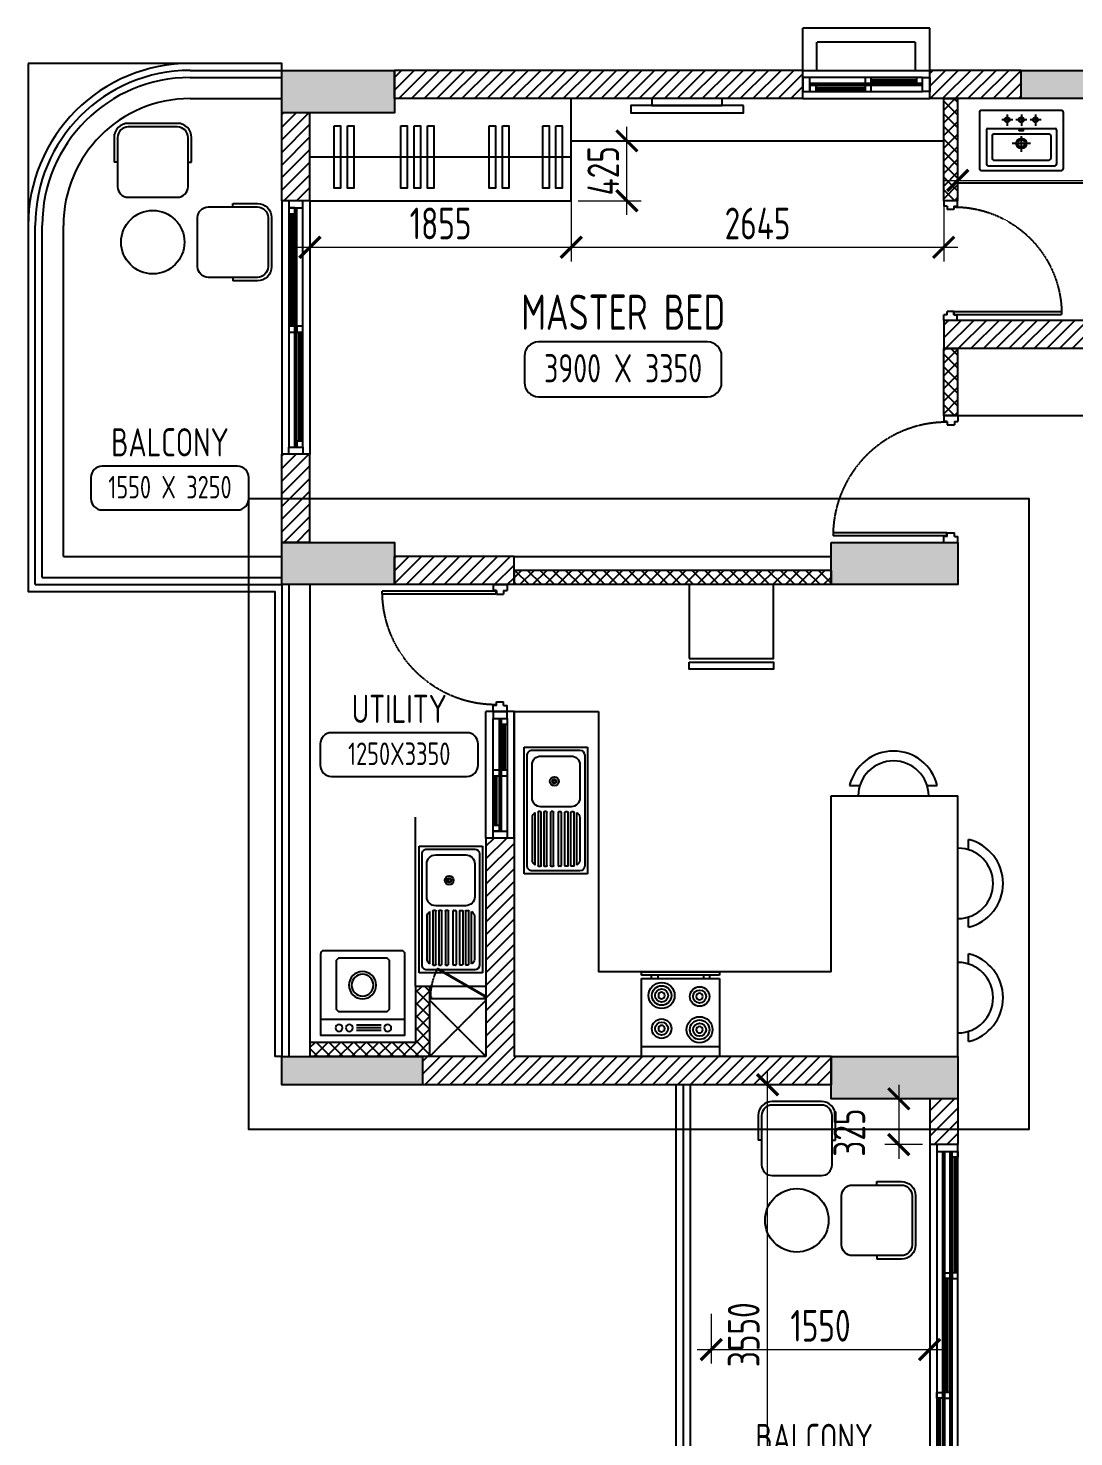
# Model space of a CAD drawing. Header units: millimetres. Extents: x -92307 to 258096, y -47434 to 112633.
# Drawn here: x -7357 to 67, y 9049 to 19049 of the extents above; entities that cross this region are included whole.
import ezdxf
from ezdxf.enums import TextEntityAlignment as Align

# ---------------------------------------------------------------- set-up
doc = ezdxf.new("R2010")
doc.units = ezdxf.units.MM
doc.header["$LTSCALE"] = 10
doc.header["$PDMODE"] = 35
doc.header["$PDSIZE"] = 500
doc.linetypes.add('DASHED', pattern=[19.05, 12.7, -6.35])
doc.linetypes.add('HIDDEN', pattern=[9.525, 6.35, -3.175])
for name, color, linetype in [('07--DIM-1', 1, 'Continuous'), ('A--BLOCKWALL-1', 9, 'Continuous'), ('A--BLOCKWALL-2', 2, 'Continuous'), ('A--BLOCKWALL-3', 3, 'Continuous'), ('A--BLOCKWALL-HATCH', 8, 'Continuous'), ('A--CONCRETE-HID', 9, 'HIDDEN'), ('A--DOWN', 34, 'Continuous'), ('A--FIXTURE-0', 8, 'Continuous'), ('A--FURNITURE-0', 253, 'Continuous'), ('A--GLAZING-0', 181, 'Continuous'), ('A--HANDRAIL-1', 9, 'Continuous'), ('A--HATCH-1', 8, 'Continuous'), ('A--SANITARY-0', 253, 'Continuous'), ('A--SHAFT-HIDDEN', 9, 'HIDDEN'), ('A--SPACENUMBER', 2, 'Continuous'), ('A--SPACENUMBER-1', 8, 'Continuous'), ('A--SPACEREF', 3, 'Continuous'), ('A--Stucture', 9, 'Continuous'), ('A--TILING-1', 8, 'Continuous'), ('Typical floor Column Centre line$0$X-3rd Floor Column$0$A--COL250', 250, 'Continuous'), ('Typical floor Column Centre line$0$X-3rd Floor Column$0$A--CONCRETE-4', 4, 'Continuous')]:
    doc.layers.add(name, color=color, linetype=linetype)
doc.styles.add('ISO', font='isocp2.shx', dxfattribs={"width": 0.8})
doc.dimstyles.new('A-DIM-100', dxfattribs={"dimscale": 100, "dimtxt": 2.25, "dimasz": 1.5, "dimexe": 1, "dimexo": 0.5, "dimgap": 0, "dimtad": 0, "dimdec": 0, "dimzin": 12, "dimdsep": 46, "dimtxsty": 'ISO', "dimblk": 'ARCHTICK', "dimcen": 1, "dimdle": 1, "dimclrd": 8, "dimclre": 8, "dimclrt": 256, "dimadec": 0, "dimazin": 3, "dimtfac": 1, "dimtdec": 0, "dimtmove": 1, "dimatfit": 2, "dimfxl": 1, "dimtvp": 0.75, "dimtolj": 1, "dimtzin": 12, "dimlwd": 18, "dimlwe": 18, "dimarcsym": 0})
pattern_1 = [(45, (9143.29, 4849.43), (-44.90128, 44.90128), [])]
pattern_2 = [(45, (9143.29, 4849.43), (-44.90128, 44.90128), []), (135, (9143.29, 4849.43), (-44.90128, -44.90128), [])]

# ---------------------------------------------------------------- blocks, each defined once
blk = doc.blocks.new('A$C542B73FF')
at = {"layer": 'A--FURNITURE-0'}
for points in [[(-400, 50), (400, 50), (400, 100), (-400, 100)], [(-250, 0), (250, 0), (250, 50), (-250, 50)]]:
    blk.add_lwpolyline(points, close=True, dxfattribs=at)
blk = doc.blocks.new('A$C383732B3')
for p, q in [((275, 250), (275, 275)), ((275, -250), (275, -275))]:
    blk.add_line(p, q)
blk.add_lwpolyline([(275, 275), (100, 275, 0.414214), (0, 175), (0, -175, 0.414214), (100, -275), (275, -275)], format="xyb")
blk.add_lwpolyline([(100, -250), (450, -250, 0.414214), (525, -175), (525, 175, 0.414214), (450, 250), (100, 250, 0.414214), (25, 175), (25, -175, 0.414214)], format="xyb", close=True)
blk = doc.blocks.new('A$C34D21E7E')
at = {"layer": 'A--DOWN'}
for p, q in [((-150, 2450), (-150, -150)), ((-110, 2450), (-110, -150)), ((-95, 2450), (-95, -150)), ((-55, -150), (-55, 2450)), ((-40, -150), (-40, 2450)), ((0, -150), (0, 2450))]:
    blk.add_line(p, q, dxfattribs=at)
for points in [[(-150, 2450), (0, 2450), (0, 2500), (-150, 2500)], [(-40, 2450), (0, 2450), (0, 2410), (-40, 2410)], [(-95, 1590), (-55, 1590), (-55, 1550), (-95, 1550)], [(-40, 1550), (0, 1550), (0, 1590), (-40, 1590)], [(-150, 740), (-110, 740), (-110, 700), (-150, 700)], [(-95, 700), (-55, 700), (-55, 740), (-95, 740)], [(-150, -150), (-110, -150), (-110, -110), (-150, -110)], [(-150, -150), (0, -150), (0, -200), (-150, -200)]]:
    blk.add_lwpolyline(points, close=True, dxfattribs=at)
at = {"layer": 'A--GLAZING-0'}
for p, q in [((-25, 1590), (-25, 2410)), ((-15, 1590), (-15, 2410)), ((-80, 740), (-80, 1550)), ((-70, 740), (-70, 1550)), ((-135, -110), (-135, 700)), ((-125, -110), (-125, 700))]:
    blk.add_line(p, q, dxfattribs=at)
blk = doc.blocks.new('A$C1CBF2325')
at = {"layer": 'A--DOWN'}
for p, q in [((100, 0), (0, 0)), ((0, 0), (0, -42)), ((100, 0), (100, -42)), ((25, -42), (0, -42)), ((25, -42), (25, -67)), ((75, -67), (25, -67)), ((75, -42), (75, -67)), ((75, -42), (100, -42)), ((79, -46), (79, -67)), ((79, -46), (886, -46)), ((79, -67), (886, -67)), ((886, -67), (886, -46)), ((25, -858), (0, -858)), ((0, -900), (0, -858)), ((100, -900), (0, -900)), ((75, -833), (25, -833)), ((25, -858), (25, -833)), ((75, -858), (75, -833)), ((75, -858), (100, -858)), ((100, -900), (100, -858))]:
    blk.add_line(p, q, dxfattribs=at)
at = {"layer": 'A--DOWN', "color": 8, "linetype": 'DASHED', "ltscale": 0.005}
blk.add_arc((79, -46), 807, 269.7319, 358.5291, dxfattribs=at)
blk = doc.blocks.new('A$C35654C4B')
at = {"layer": 'A--BLOCKWALL-1'}
for p, q in [((-900, 200), (0, 200)), ((-900, 0), (0, 0))]:
    blk.add_line(p, q, dxfattribs=at)
at = {"layer": 'A--DOWN'}
for p, q in [((-50, 150), (-850, 150)), ((-50, 107), (-850, 107)), ((-850, 50), (-50, 50)), ((-50, 93), (-807, 93))]:
    blk.add_line(p, q, dxfattribs=at)
for points in [[(-850, 50), (-850, 150), (-900, 150), (-900, 50)], [(-416, 107), (-416, 150), (-459, 150), (-459, 107)], [(-50, 107), (-50, 150), (-93, 150), (-93, 107)], [(-50, 50), (-50, 150), (0, 150), (0, 50)], [(-807, 50), (-807, 93), (-850, 93), (-850, 50)], [(-416, 50), (-416, 93), (-459, 93), (-459, 50)]]:
    blk.add_lwpolyline(points, close=True, dxfattribs=at)
at = {"layer": 'A--GLAZING-0'}
for p, q in [((-416, 136), (-93, 136)), ((-416, 122), (-93, 122)), ((-807, 78), (-459, 78)), ((-807, 64), (-459, 64))]:
    blk.add_line(p, q, dxfattribs=at)
blk = doc.blocks.new('A$C06896976')
at = {"layer": 'A--FIXTURE-0'}
for p, q in [((0, 0.6), (-0.6, 0.6)), ((-0.6, 0.6), (-0.6, 0)), ((-0.525, 0.6), (-0.525, 0)), ((0, 0), (0, 0.6)), ((0.05, 0.6), (0.025, 0.6)), ((0.025, 0.6), (0.025, 0)), ((0.05, 0), (0.05, 0.6)), ((0, 0.525), (0.025, 0.525)), ((0.025, 0.475), (0, 0.475)), ((0.025, 0.125), (0, 0.125)), ((-0.6, 0), (0, 0)), ((0, 0.075), (0.025, 0.075)), ((0.025, 0), (0.05, 0))]:
    blk.add_line(p, q, dxfattribs=at)
for centre, major_axis, start_param, end_param in [((-0.394, 0.446), (0.0707, 0.0707), 0.785398, 7.068583), ((-0.394, 0.446), (0.053, 0.053), 0.785398, 7.068583), ((-0.394, 0.446), (0.0354, 0.0354), 0.785398, 7.068583), ((-0.394, 0.446), (0.0177, 0.0177), 0.785398, 7.068583), ((-0.139, 0.446), (-0.053, 0.053), -0.785398, 5.497787), ((-0.139, 0.446), (-0.0354, 0.0354), -0.785398, 5.497787), ((-0.139, 0.446), (0.0177, 0.0177), 0.785398, 7.068583), ((-0.386, 0.154), (0.053, -0.053), -0.785398, 5.497787), ((-0.131, 0.154), (-0.0707, -0.0707), 0.785398, 7.068583), ((-0.131, 0.154), (-0.053, -0.053), 0.785398, 7.068583), ((-0.386, 0.154), (0.0354, -0.0354), -0.785398, 5.497787), ((-0.386, 0.154), (-0.0177, -0.0177), 0.785398, 7.068583), ((-0.131, 0.154), (-0.0354, -0.0354), 0.785398, 7.068583), ((-0.131, 0.154), (-0.0177, -0.0177), 0.785398, 7.068583)]:
    blk.add_ellipse(centre, major_axis=major_axis, ratio=1, start_param=start_param, end_param=end_param, dxfattribs=at)
blk = doc.blocks.new('A$C321E12B3')
at = {"layer": 'A--SANITARY-0', "ltscale": 5}
for p, q in [((-0.9, 0.45), (0, 0.45)), ((-0.9, 0), (-0.9, 0.45)), ((-0.845, 0.429), (-0.055, 0.429)), ((0, 0.45), (0, 0)), ((-0.879, 0.055), (-0.879, 0.395)), ((-0.837, 0.118), (-0.837, 0.332)), ((-0.774, 0.395), (-0.54, 0.395)), ((-0.477, 0.332), (-0.477, 0.118)), ((-0.443, 0.335), (-0.443, 0.348)), ((-0.443, 0.293), (-0.443, 0.306)), ((-0.439, 0.352), (-0.059, 0.352)), ((-0.059, 0.331), (-0.439, 0.331)), ((-0.439, 0.31), (-0.059, 0.31)), ((-0.063, 0.373), (-0.435, 0.373)), ((-0.404, 0.394), (-0.094, 0.394)), ((-0.055, 0.348), (-0.055, 0.335)), ((-0.055, 0.306), (-0.055, 0.293)), ((-0.021, 0.395), (-0.021, 0.055)), ((-0.443, 0.246), (-0.443, 0.259)), ((-0.443, 0.204), (-0.443, 0.191)), ((-0.059, 0.289), (-0.439, 0.289)), ((-0.439, 0.263), (-0.059, 0.263)), ((-0.059, 0.242), (-0.439, 0.242)), ((-0.059, 0.208), (-0.439, 0.208)), ((-0.055, 0.259), (-0.055, 0.246)), ((-0.055, 0.191), (-0.055, 0.204)), ((-0.443, 0.157), (-0.443, 0.144)), ((-0.443, 0.115), (-0.443, 0.102)), ((-0.439, 0.187), (-0.059, 0.187)), ((-0.059, 0.161), (-0.439, 0.161)), ((-0.439, 0.14), (-0.059, 0.14)), ((-0.059, 0.119), (-0.439, 0.119)), ((-0.055, 0.144), (-0.055, 0.157)), ((-0.055, 0.102), (-0.055, 0.115)), ((0, 0), (-0.9, 0)), ((-0.055, 0.021), (-0.845, 0.021)), ((-0.54, 0.055), (-0.774, 0.055)), ((-0.439, 0.098), (-0.059, 0.098)), ((-0.063, 0.077), (-0.435, 0.077)), ((-0.404, 0.056), (-0.094, 0.056))]:
    blk.add_line(p, q, dxfattribs=at)
at = {"layer": 'A--SANITARY-0'}
blk.add_line((-0.9, 0.45), (0, 0.45), dxfattribs=at)
at = {"layer": 'A--SANITARY-0', "ltscale": 5, "extrusion": (0, 0, -1)}
for centre, major_axis, start_param, end_param in [((-0.845, 0.395), (-0.0238, 0.0238), 5.497787, 7.068583), ((-0.055, 0.395), (-0.0238, 0.0238), 0.785398, 2.356194), ((-0.774, 0.332), (0.0446, 0.0446), 3.926991, 5.497787), ((-0.54, 0.332), (0.0446, 0.0446), -0.785398, 0.785398), ((-0.439, 0.348), (0.00297, 0.00297), 3.926991, 5.497787), ((-0.439, 0.335), (-0.00297, 0.00297), 3.926991, 5.497787), ((-0.439, 0.306), (-0.00297, 0.00297), 5.497787, 7.068583), ((-0.393, 0.345), (-0.0357, 0.0357), 6.090163, 6.844508), ((-0.105, 0.345), (-0.0357, 0.0357), 1.009473, 1.763819), ((-0.059, 0.348), (0.00297, 0.00297), -0.785398, 0.785398), ((-0.059, 0.335), (-0.00297, 0.00297), 2.356194, 3.926991), ((-0.059, 0.306), (0.00297, 0.00297), -0.785398, 0.785398), ((-0.657, 0.214), (0.0223, 0.0223), 0.785398, 7.068583), ((-0.657, 0.214), (0.0112, 0.0112), 0.785398, 7.068583), ((-0.657, 0.214), (0.00743, 0.00743), 0.785398, 7.068583), ((-0.439, 0.293), (-0.00297, 0.00297), 3.926991, 5.497787), ((-0.439, 0.204), (0.00297, 0.00297), 3.926991, 5.497787), ((-0.059, 0.293), (-0.00297, 0.00297), 2.356194, 3.926991), ((-0.059, 0.204), (0.00297, 0.00297), -0.785398, 0.785398), ((-0.774, 0.118), (-0.0446, 0.0446), 3.926991, 5.497787), ((-0.54, 0.118), (-0.0446, 0.0446), 2.356194, 3.926991), ((-0.439, 0.191), (-0.00297, 0.00297), 3.926991, 5.497787), ((-0.439, 0.157), (0.00297, 0.00297), 3.926991, 5.497787), ((-0.439, 0.144), (0.00297, 0.00297), 2.356194, 3.926991), ((-0.439, 0.115), (0.00297, 0.00297), 3.926991, 5.497787), ((-0.439, 0.102), (0.00297, 0.00297), 2.356194, 3.926991), ((-0.059, 0.191), (-0.00297, 0.00297), 2.356194, 3.926991), ((-0.059, 0.157), (0.00297, 0.00297), -0.785398, 0.785398), ((-0.059, 0.144), (-0.00297, 0.00297), 2.356194, 3.926991), ((-0.059, 0.115), (0.00297, 0.00297), -0.785398, 0.785398), ((-0.059, 0.102), (-0.00297, 0.00297), 2.356194, 3.926991), ((-0.845, 0.055), (0.0238, 0.0238), 2.356194, 3.926991), ((-0.393, 0.105), (-0.0357, 0.0357), 4.151066, 4.905412), ((-0.105, 0.105), (-0.0357, 0.0357), 2.94857, 3.702916), ((-0.055, 0.055), (-0.0238, 0.0238), 2.356194, 3.926991)]:
    blk.add_ellipse(centre, major_axis=major_axis, ratio=1, start_param=start_param, end_param=end_param, dxfattribs=at)
at = {"layer": 'A--SANITARY-0', "ltscale": 5}
for centre, major_axis, start_param, end_param in [((-0.439, 0.259), (-0.00297, -0.00297), 3.926991, 5.497787), ((-0.439, 0.246), (0.00297, -0.00297), 3.926991, 5.497787), ((-0.059, 0.259), (-0.00297, -0.00297), 2.356194, 3.926991), ((-0.059, 0.246), (0.00297, -0.00297), -0.785398, 0.785398)]:
    blk.add_ellipse(centre, major_axis=major_axis, ratio=1, start_param=start_param, end_param=end_param, dxfattribs=at)
blk = doc.blocks.new('A$C613641B0')
at = {"layer": 'A--BLOCKWALL-1'}
for p, q in [((0, 0), (-1800, 0)), ((0, -200), (-1800, -200))]:
    blk.add_line(p, q, dxfattribs=at)
at = {"layer": 'A--DOWN'}
for p, q in [((-50, -50), (-1750, -50)), ((-1750, -93), (-93, -93)), ((-1750, -107), (-50, -107)), ((-1750, -150), (-50, -150))]:
    blk.add_line(p, q, dxfattribs=at)
for points in [[(-1750, -50), (-1750, -150), (-1800, -150), (-1800, -50)], [(-934, -50), (-934, -93), (-891, -93), (-891, -50)], [(-93, -50), (-93, -93), (-50, -93), (-50, -50)], [(-50, -50), (-50, -150), (0, -150), (0, -50)], [(-1750, -107), (-1750, -150), (-1707, -150), (-1707, -107)], [(-934, -107), (-934, -150), (-891, -150), (-891, -107)]]:
    blk.add_lwpolyline(points, close=True, dxfattribs=at)
at = {"layer": 'A--GLAZING-0'}
for p, q in [((-93, -64), (-891, -64)), ((-93, -78), (-891, -78)), ((-934, -122), (-1707, -122)), ((-934, -136), (-1707, -136))]:
    blk.add_line(p, q, dxfattribs=at)
blk = doc.blocks.new('SPACE')
at = {"layer": 'A--SPACENUMBER-1'}
blk.add_lwpolyline([(-600, 0), (600, 0, 0.414213562), (700, 100), (700, 288.5, 0.414213562), (600, 388.5), (-600, 388.5, 0.414213562), (-700, 288.5), (-700, 100, 0.414213562), (-600, 0, -0.052514465)], format="xyb", dxfattribs=at)
at = {"layer": 'A--SPACENUMBER', "style": 'ISO', "width": 0.8, "flags": 4}
blk.add_attdef('01', text='', height=250, dxfattribs=at).set_placement((0.455, 202.41), align=Align.MIDDLE)
at = {"layer": 'A--SPACEREF', "style": 'ISO', "width": 0.8, "flags": 4}
blk.add_attdef('S', text='', height=300, dxfattribs=at).set_placement((1.35, 474.975), align=Align.CENTER)
blk = doc.blocks.new('A$C4DFF75E1')
at = {"layer": 'A--DOWN'}
for p, q in [((9, 25), (0, 25)), ((0, 25), (0, 0)), ((0, 0), (12, 0)), ((9, 15, 0), (9, 25, 0)), ((12, 15, 0), (9, 15, 0)), ((12, 15, 0), (12, 0, 0)), ((12, 15, 0), (12, 0, 0)), ((12, 0), (12, 15)), ((438, 15, 0), (438, 0, 0)), ((438, 15, 0), (438, 0, 0)), ((438, 15, 0), (441, 15, 0)), ((438, 0), (438, 15)), ((450, 0), (438, 0)), ((441, 15, 0), (441, 25, 0)), ((441, 25), (450, 25)), ((450, 25), (450, 0))]:
    blk.add_line(p, q, dxfattribs=at)
blk.add_lwpolyline([(14, 18), (388, 234), (385, 240), (11, 24)], close=True, dxfattribs=at)
blk.add_circle((10, 24, 0), 0.781, dxfattribs=at)
at = {"layer": 'A--DOWN', "color": 8, "linetype": 'DASHED', "ltscale": 0.003}
blk.add_arc((-37, 15, 0), 478, 0, 27.2936, dxfattribs=at)
blk = doc.blocks.new('A$C302618AE')
at = {"layer": 'A--SANITARY-0'}
for p, q in [((-287, 0), (287, 0)), ((-297, -10), (-297, -416)), ((-60, -67), (-138, -67)), ((-100, -30), (-100, -110)), ((40, -67), (-38, -67)), ((1, -30), (1, -110)), ((141, -67), (63, -67)), ((101, -30), (101, -110)), ((297, -10), (297, -416)), ((-247, -138), (-247, -383)), ((-237, -128), (240, -128)), ((-206, -178), (-206, -343)), ((-196, -168), (199, -168)), ((0, -183), (0, -295)), ((209, -178), (209, -343)), ((250, -138), (250, -383)), ((65, -236), (-65, -236)), ((-237, -393), (240, -393)), ((-196, -353), (199, -353)), ((-287, -426), (287, -426))]:
    blk.add_line(p, q, dxfattribs=at)
for centre, radius in [((-100, -67), 17.8), ((1, -67), 17.8), ((101, -67), 17.8), ((1, -235), 36.3), ((1, -235), 25)]:
    blk.add_circle(centre, radius, dxfattribs=at)
for centre, start, end in [((-287, -10), 90, 180), ((287, -10), 0, 90), ((-237, -138), 90, 180), ((-196, -178), 90, 180), ((199, -178), 0, 90), ((240, -138), 0, 90), ((-237, -383), 180, 270), ((-196, -343), 180, 270), ((199, -343), 270, 0), ((240, -383), 270, 0), ((-287, -416), 180, 270), ((287, -416), 270, 0)]:
    blk.add_arc(centre, 10, start, end, dxfattribs=at)
blk.add_ellipse((0, -141), major_axis=(17.6, 0), ratio=0.318204, dxfattribs=at)
blk = doc.blocks.new('A$C2D7D56F7')
at = {"layer": 'A--FIXTURE-0'}
for p, q in [((-0.044, -0.037), (0.131, -0.037)), ((-0.044, -0.056), (0.131, -0.056)), ((-0.044, -0.074), (0.131, -0.074)), ((-0.3, -0.113), (0.3, -0.113))]:
    blk.add_line(p, q, dxfattribs=at)
blk.add_lwpolyline([(0.3, -0.575, -0.414214), (0.275, -0.6), (-0.275, -0.6, -0.414214), (-0.3, -0.575), (-0.3, 0), (0.3, 0)], format="xyb", close=True, dxfattribs=at)
blk.add_lwpolyline([(-0.173, -0.168), (0.173, -0.168), (0.189, -0.184), (0.189, -0.531), (0.173, -0.546), (-0.173, -0.546), (-0.189, -0.531), (-0.189, -0.184)], close=True, dxfattribs=at)
for centre, radius in [((-0.169, -0.052), 0.025), ((-0.095, -0.052), 0.025), ((0.178, -0.052), 0.025), ((-0.001, -0.355), 0.0964), ((-0.001, -0.355), 0.0776)]:
    blk.add_circle(centre, radius, dxfattribs=at)
blk = doc.blocks.new('_ArchTick')
at = {"color": 0, "const_width": 0.15}
blk.add_lwpolyline([(-0.5, -0.5), (0.5, 0.5)], dxfattribs=at)
blk = doc.blocks.new('*D445')
at = {"layer": '07--DIM-1', "color": 8, "lineweight": 18}
for p, q in [((-757, 18499), (-757, 17869)), ((1893, 18449), (1893, 17869)), ((-857, 17969), (1993, 17969))]:
    blk.add_line(p, q, dxfattribs=at)
at = {"layer": 'Defpoints', "color": 0}
for p in [(-757, 18549), (1893, 18499), (1893, 17969)]:
    blk.add_point(p, dxfattribs=at)
at = {"layer": '07--DIM-1', "color": 8, "lineweight": 18, "xscale": 150, "yscale": 150, "zscale": 150, "rotation": 180}
blk.add_blockref('_ArchTick', (-757, 17969), dxfattribs=at)
at = {"layer": '07--DIM-1', "color": 8, "lineweight": 18, "xscale": 150, "yscale": 150, "zscale": 150}
blk.add_blockref('_ArchTick', (1893, 17969), dxfattribs=at)
at = {"layer": '07--DIM-1', "insert": (568, 18138), "char_height": 225, "attachment_point": 5, "style": 'ISO'}
blk.add_mtext('\\A1;2650', dxfattribs=at)
blk = doc.blocks.new('*D449')
at = {"layer": '07--DIM-1', "color": 8, "lineweight": 18}
for p, q in [((-2507, 9923), (-2507, 9569)), ((-957, 9923), (-957, 9569)), ((-2607, 9669), (-857, 9669))]:
    blk.add_line(p, q, dxfattribs=at)
at = {"layer": 'Defpoints', "color": 0}
for p in [(-2507, 9973), (-957, 9973), (-957, 9669)]:
    blk.add_point(p, dxfattribs=at)
at = {"layer": '07--DIM-1', "color": 8, "lineweight": 18, "xscale": 150, "yscale": 150, "zscale": 150, "rotation": 180}
blk.add_blockref('_ArchTick', (-2507, 9669), dxfattribs=at)
at = {"layer": '07--DIM-1', "color": 8, "lineweight": 18, "xscale": 150, "yscale": 150, "zscale": 150}
blk.add_blockref('_ArchTick', (-957, 9669), dxfattribs=at)
at = {"layer": '07--DIM-1', "insert": (-1732, 9838), "char_height": 225, "attachment_point": 5, "style": 'ISO'}
blk.add_mtext('\\A1;1550', dxfattribs=at)
blk = doc.blocks.new('*D450')
at = {"layer": '07--DIM-1', "color": 8, "lineweight": 18}
for p, q in [((-2108, 7899), (-2108, 11649)), ((-2457, 11549), (-2008, 11549)), ((-2457, 7999), (-2008, 7999))]:
    blk.add_line(p, q, dxfattribs=at)
at = {"layer": 'Defpoints', "color": 0}
for p in [(-2507, 11549), (-2108, 11549), (-2507, 7999)]:
    blk.add_point(p, dxfattribs=at)
at = {"layer": '07--DIM-1', "color": 8, "lineweight": 18, "xscale": 150, "yscale": 150, "zscale": 150}
for p, rotation in [((-2108, 11549), 90), ((-2108, 7999), 270)]:
    blk.add_blockref('_ArchTick', p, dxfattribs=dict(at, rotation=rotation))
at = {"layer": '07--DIM-1', "insert": (-2277, 9774), "char_height": 225, "attachment_point": 5, "rotation": 90, "style": 'ISO'}
blk.add_mtext('\\A1;3550', dxfattribs=at)
blk = doc.blocks.new('*D452')
at = {"layer": '07--DIM-1', "color": 8, "lineweight": 18}
for p, q in [((-1176, 11549), (-1176, 11024)), ((-1007, 11449), (-1276, 11449)), ((-1007, 11124), (-1276, 11124))]:
    blk.add_line(p, q, dxfattribs=at)
at = {"layer": 'Defpoints', "color": 0}
for p in [(-957, 11449), (-1176, 11124), (-957, 11124)]:
    blk.add_point(p, dxfattribs=at)
at = {"layer": '07--DIM-1', "color": 8, "lineweight": 18, "xscale": 150, "yscale": 150, "zscale": 150}
for p, rotation in [((-1176, 11449), 90), ((-1176, 11124), 270)]:
    blk.add_blockref('_ArchTick', p, dxfattribs=dict(at, rotation=rotation))
at = {"layer": '07--DIM-1', "insert": (-1527, 11209), "char_height": 225, "attachment_point": 5, "rotation": 90, "style": 'ISO'}
blk.add_mtext('\\A1;325', dxfattribs=at)
blk = doc.blocks.new('*D458')
at = {"layer": '07--DIM-1', "color": 8, "lineweight": 18}
for p, q in [((-5357, 17774), (-5357, 17394)), ((-3502, 17774), (-3502, 17394)), ((-5457, 17494), (-3402, 17494))]:
    blk.add_line(p, q, dxfattribs=at)
at = {"layer": 'Defpoints', "color": 0}
for p in [(-5357, 17824), (-3502, 17824), (-3502, 17494)]:
    blk.add_point(p, dxfattribs=at)
at = {"layer": '07--DIM-1', "color": 8, "lineweight": 18, "xscale": 150, "yscale": 150, "zscale": 150, "rotation": 180}
blk.add_blockref('_ArchTick', (-5357, 17494), dxfattribs=at)
at = {"layer": '07--DIM-1', "color": 8, "lineweight": 18, "xscale": 150, "yscale": 150, "zscale": 150}
blk.add_blockref('_ArchTick', (-3502, 17494), dxfattribs=at)
at = {"layer": '07--DIM-1', "insert": (-4429, 17663), "char_height": 225, "attachment_point": 5, "style": 'ISO'}
blk.add_mtext('\\A1;1855', dxfattribs=at)
blk = doc.blocks.new('*D459')
at = {"layer": '07--DIM-1', "color": 8, "lineweight": 18}
for p, q in [((-3502, 18199), (-3502, 17394)), ((-857, 18199), (-857, 17394)), ((-3602, 17494), (-757, 17494))]:
    blk.add_line(p, q, dxfattribs=at)
at = {"layer": 'Defpoints', "color": 0}
for p in [(-3502, 18249), (-857, 18249), (-857, 17494)]:
    blk.add_point(p, dxfattribs=at)
at = {"layer": '07--DIM-1', "color": 8, "lineweight": 18, "xscale": 150, "yscale": 150, "zscale": 150, "rotation": 180}
blk.add_blockref('_ArchTick', (-3502, 17494), dxfattribs=at)
at = {"layer": '07--DIM-1', "color": 8, "lineweight": 18, "xscale": 150, "yscale": 150, "zscale": 150}
blk.add_blockref('_ArchTick', (-857, 17494), dxfattribs=at)
at = {"layer": '07--DIM-1', "insert": (-2179, 17663), "char_height": 225, "attachment_point": 5, "style": 'ISO'}
blk.add_mtext('\\A1;2645', dxfattribs=at)
blk = doc.blocks.new('*D460')
at = {"layer": '07--DIM-1', "color": 8, "lineweight": 18}
for p, q in [((-3106, 17724), (-3106, 18349)), ((-3452, 18249), (-3006, 18249)), ((-3452, 17824), (-3006, 17824))]:
    blk.add_line(p, q, dxfattribs=at)
at = {"layer": 'Defpoints', "color": 0}
for p in [(-3502, 18249), (-3106, 18249), (-3502, 17824)]:
    blk.add_point(p, dxfattribs=at)
at = {"layer": '07--DIM-1', "color": 8, "lineweight": 18, "xscale": 150, "yscale": 150, "zscale": 150}
for p, rotation in [((-3106, 18249), 90), ((-3106, 17824), 270)]:
    blk.add_blockref('_ArchTick', p, dxfattribs=dict(at, rotation=rotation))
at = {"layer": '07--DIM-1', "insert": (-3274, 18037), "char_height": 225, "attachment_point": 5, "rotation": 90, "style": 'ISO'}
blk.add_mtext('\\A1;425', dxfattribs=at)
blk = doc.blocks.new('A$C47D60FF3')
at = {"layer": 'A--FIXTURE-0'}
blk.add_lwpolyline([(-0.075, 0.6), (-0.075, 0), (-0.6, 0), (-0.6, 0.6)], close=True, dxfattribs=at)
blk.add_lwpolyline([(-0.05, 0.6), (-0.05, 0), (0, 0), (0, 0.6), (-0.05, 0.6)], dxfattribs=at)

msp = doc.modelspace()

# ---------------------------------------------------------------- hatches: boundary and pattern name
at = {"layer": 'A--BLOCKWALL-HATCH'}
h = msp.add_hatch(dxfattribs=at)
h.set_pattern_fill('ANSI37', color=256, scale=20, style=0)
h.set_pattern_definition(pattern_2)
h.paths.add_polyline_path([(-856.7, 18549.4), (-756.7, 18549.4), (-756.7, 17824.4), (-856.7, 17824.4)])
h = msp.add_hatch(dxfattribs=at)
h.set_pattern_fill('ANSI37', color=256, scale=20, style=0)
h.set_pattern_definition(pattern_2)
h.paths.add_polyline_path([(-856.7, 16774.4), (-756.7, 16774.4), (-756.7, 16299.4), (-856.7, 16299.4)])
h = msp.add_hatch(dxfattribs=at)
h.set_pattern_fill('ANSI37', color=256, scale=20, style=0)
h.set_pattern_definition(pattern_2)
h.paths.add_polyline_path([(-1656.7, 15099.4), (-3906.7, 15099.4), (-3906.7, 15199.4), (-1656.7, 15199.4)])
h = msp.add_hatch(dxfattribs=at)
h.set_pattern_fill('ANSI37', color=256, scale=20, style=0)
h.set_pattern_definition([(45, (9143.29, 4849.43), (-44.90128, 44.90128), []), (135, (9143.29, 4849.43), (-44.90128, -44.90128), [])])
h.paths.add_polyline_path([(-4506.7, 11749.4), (-4506.7, 12249.4), (-4606.7, 12249.4), (-4606.7, 11849.4), (-5356.7, 11849.4), (-5356.7, 11749.4)])
h = msp.add_hatch(dxfattribs=at)
h.set_pattern_fill('ANSI37', color=256, scale=20, style=0)
h.set_pattern_definition([(45, (9143.29, 4849.43), (-44.90128, 44.90128), []), (135, (9143.29, 4849.43), (-44.90128, -44.90128), [])])
h.paths.add_polyline_path([(-4506.7, 11749.4), (-4506.7, 12249.4), (-4606.7, 12249.4), (-4606.7, 11849.4), (-5356.7, 11849.4), (-5356.7, 11749.4)])
at = {"layer": 'A--HATCH-1'}
h = msp.add_hatch(dxfattribs=at)
h.set_pattern_fill('ANSI31', color=256, scale=20, style=0)
h.set_pattern_definition(pattern_1)
h.paths.add_polyline_path([(-1856.7, 18549.4), (-1856.7, 18749.4), (-4756.7, 18749.4), (-4756.7, 18549.4)])
h = msp.add_hatch(dxfattribs=at)
h.set_pattern_fill('ANSI31', color=256, scale=20, style=0)
h.set_pattern_definition(pattern_1)
h.paths.add_polyline_path([(-956.7, 18549.4), (-956.7, 18749.4), (-306.7, 18749.4), (-306.7, 18549.4)])
h = msp.add_hatch(dxfattribs=at)
h.set_pattern_fill('ANSI31', color=256, scale=20, style=0)
h.set_pattern_definition(pattern_1)
h.paths.add_polyline_path([(-5356.7, 17824.4), (-5556.7, 17824.4), (-5556.7, 18449.4), (-5356.7, 18449.4)])
h = msp.add_hatch(dxfattribs=at)
h.set_pattern_fill('ANSI31', color=256, scale=20, style=0)
h.set_pattern_definition(pattern_1)
h.paths.add_polyline_path([(3043.3, 16774.4), (3043.3, 17574.4), (2843.3, 17574.4), (2843.3, 16974.4), (2043.3, 16974.4), (2043.3, 17949.4), (1843.3, 17949.4), (1843.3, 16974.4), (-856.7, 16974.4), (-856.7, 16774.4)])
h = msp.add_hatch(dxfattribs=at)
h.set_pattern_fill('ANSI31', color=256, scale=20, style=0)
h.set_pattern_definition(pattern_1)
h.paths.add_polyline_path([(-5356.7, 15399.4), (-5556.7, 15399.4), (-5556.7, 16024.4), (-5356.7, 16024.4)])
h = msp.add_hatch(dxfattribs=at)
h.set_pattern_fill('ANSI31', color=256, scale=20, style=0)
h.set_pattern_definition(pattern_1)
h.paths.add_polyline_path([(-3906.7, 15099.4), (-4756.7, 15099.4), (-4756.7, 15299.4), (-3906.7, 15299.4)])
h = msp.add_hatch(dxfattribs=at)
h.set_pattern_fill('ANSI31', color=256, scale=20, style=0)
h.set_pattern_definition(pattern_1)
h.paths.add_polyline_path([(-1656.7, 11549.4), (-4556.7, 11549.4), (-4556.7, 11749.4), (-4106.7, 11749.4), (-4106.7, 13299.4), (-3906.7, 13299.4), (-3906.7, 11749.4), (-1656.7, 11749.4)])
h = msp.add_hatch(dxfattribs=at)
h.set_pattern_fill('ANSI31', color=256, scale=20, style=0)
h.set_pattern_definition(pattern_1)
h.paths.add_polyline_path([(-756.7, 11449.4), (-956.7, 11449.4), (-956.7, 11124.4), (-756.7, 11124.4)])
at = {"layer": 'Typical floor Column Centre line$0$X-3rd Floor Column$0$A--COL250'}
h = msp.add_hatch(color=256, dxfattribs=at)
h.dxf.hatch_style = 1
h.paths.add_polyline_path([(-5556.7, 18749.4), (-4756.7, 18749.4), (-4756.7, 18449.4), (-5556.7, 18449.4)])
h = msp.add_hatch(color=256, dxfattribs=at)
h.dxf.hatch_style = 1
h.paths.add_polyline_path([(-306.7, 18749.4), (943.3, 18749.4), (943.3, 18549.4), (-306.7, 18549.4)])
h = msp.add_hatch(color=256, dxfattribs=at)
h.dxf.hatch_style = 1
h.paths.add_polyline_path([(-5556.7, 15399.4), (-4756.7, 15399.4), (-4756.7, 15099.4), (-5556.7, 15099.4)])
h = msp.add_hatch(color=256, dxfattribs=at)
h.dxf.hatch_style = 1
h.paths.add_polyline_path([(-1656.7, 15399.4), (-756.7, 15399.4), (-756.7, 15099.4), (-1656.7, 15099.4)])
h = msp.add_hatch(color=256, dxfattribs=at)
h.dxf.hatch_style = 1
h.paths.add_polyline_path([(-5556.7, 11749.4), (-4556.7, 11749.4), (-4556.7, 11549.4), (-5556.7, 11549.4)])
h = msp.add_hatch(color=256, dxfattribs=at)
h.dxf.hatch_style = 1
h.paths.add_polyline_path([(-1656.7, 11749.4), (-756.7, 11749.4), (-756.7, 11449.4), (-1656.7, 11449.4)])

# ---------------------------------------------------------------- linework, layer by layer
for p, q in [((-1856.7, 18549.4), (-3501.9, 18549.4)), ((-756.7, 16299.4), (143.3, 16299.4)), ((-3906.7, 15299.4), (-1656.7, 15299.4))]:
    msp.add_line(p, q)
at = {"elevation": 0}
msp.add_lwpolyline([(-5791, 15709.6), (-252.3, 15709.6), (-252.3, 11230.7), (-5791, 11230.7)], close=True, dxfattribs=at)
at = {"layer": 'A--BLOCKWALL-1'}
for p, q in [((-6206.7, 18549.4), (-5556.7, 18549.4)), ((-7106.7, 15299.4), (-7106.7, 17649.4)), ((-7106.7, 15299.4), (-5556.7, 15299.4)), ((-5356.7, 15099.4), (-5356.7, 11749.4)), ((-3906.7, 14199.4), (-4106.7, 14199.4))]:
    msp.add_line(p, q, dxfattribs=at)
msp.add_arc((-6206.7, 17649.4), 900, 90, 180, dxfattribs=at)
at = {"layer": 'A--BLOCKWALL-2'}
for p, q in [((-1856.7, 18749.4), (-1856.7, 19049.4)), ((-956.7, 19049.4), (-1856.7, 19049.4)), ((-956.7, 18749.4), (-956.7, 19049.4)), ((-856.7, 17824.4), (-856.7, 18549.4)), ((-856.7, 18549.4), (-756.7, 18549.4)), ((-756.7, 17824.4), (-756.7, 18549.4)), ((-756.7, 17824.4), (-856.7, 17824.4)), ((-856.7, 16299.4), (-856.7, 16774.4)), ((-856.7, 16774.4), (-756.7, 16774.4)), ((-756.7, 16299.4), (-756.7, 16774.4)), ((-756.7, 16299.4), (-856.7, 16299.4)), ((-3906.7, 15199.4), (-3906.7, 15099.4)), ((-1656.7, 15199.4), (-3906.7, 15199.4)), ((-1656.7, 15199.4), (-1656.7, 15099.4)), ((-1656.7, 15099.4), (-3906.7, 15099.4)), ((-4606.7, 12249.4), (-4606.7, 11849.4)), ((-4606.7, 12249.4), (-4506.7, 12249.4)), ((-4606.7, 12249.4), (-4606.7, 11849.4)), ((-4606.7, 12249.4), (-4506.7, 12249.4)), ((-4506.7, 12249.4), (-4506.7, 11749.4)), ((-4506.7, 12249.4), (-4506.7, 11749.4)), ((-4606.7, 11849.4), (-5356.7, 11849.4)), ((-5356.7, 11849.4), (-5356.7, 11749.4)), ((-4606.7, 11849.4), (-5356.7, 11849.4)), ((-4506.7, 11749.4), (-5356.7, 11749.4))]:
    msp.add_line(p, q, dxfattribs=at)
at = {"layer": 'A--BLOCKWALL-3'}
for p, q in [((-4756.7, 18549.4), (-4756.7, 18749.4)), ((-1856.7, 18749.4), (-4756.7, 18749.4)), ((-1856.7, 18549.4), (-1856.7, 18749.4)), ((-306.7, 18749.4), (-956.7, 18749.4)), ((-956.7, 18549.4), (-956.7, 18749.4)), ((-306.7, 18549.4), (-306.7, 18749.4)), ((-1856.7, 18549.4), (-4756.7, 18549.4)), ((-306.7, 18549.4), (-956.7, 18549.4)), ((-5556.7, 17824.4), (-5556.7, 18449.4)), ((-5356.7, 18449.4), (-5556.7, 18449.4)), ((-5356.7, 17824.4), (-5356.7, 18449.4)), ((-5356.7, 17824.4), (-5556.7, 17824.4)), ((1843.3, 16974.4), (-856.7, 16974.4)), ((-856.7, 16974.4), (-856.7, 16774.4)), ((3043.3, 16774.4), (-856.7, 16774.4)), ((-5556.7, 15399.4), (-5556.7, 16024.4)), ((-5356.7, 16024.4), (-5556.7, 16024.4)), ((-5356.7, 15399.4), (-5356.7, 16024.4)), ((-5356.7, 15399.4), (-5556.7, 15399.4)), ((-4756.7, 15099.4), (-4756.7, 15299.4)), ((-3906.7, 15299.4), (-4756.7, 15299.4)), ((-3906.7, 15099.4), (-3906.7, 15299.4)), ((-3906.7, 15099.4), (-4756.7, 15099.4)), ((-3906.7, 14199.4), (-3906.7, 11749.4)), ((-4106.7, 13299.4), (-4106.7, 11749.4)), ((-3906.7, 13299.4), (-4106.7, 13299.4)), ((-4556.7, 11749.4), (-4556.7, 11549.4)), ((-4106.7, 11749.4), (-4556.7, 11749.4)), ((-1656.7, 11749.4), (-3906.7, 11749.4)), ((-1656.7, 11749.4), (-1656.7, 11549.4)), ((-1656.7, 11549.4), (-4556.7, 11549.4)), ((-956.7, 11449.4), (-956.7, 11124.4)), ((-756.7, 11449.4), (-956.7, 11449.4)), ((-756.7, 11449.4), (-756.7, 11124.4)), ((-756.7, 11124.4), (-956.7, 11124.4))]:
    msp.add_line(p, q, dxfattribs=at)
at = {"layer": 'A--CONCRETE-HID', "ltscale": 0.01}
for p, q in [((-1756.7, 18749.4), (-1756.7, 18949.4)), ((-1056.7, 18949.4), (-1756.7, 18949.4)), ((-1056.7, 18749.4), (-1056.7, 18949.4))]:
    msp.add_line(p, q, dxfattribs=at)
msp.add_lwpolyline([(-6206.7, 18799.4), (-7356.7, 18799.4), (-7356.7, 17649.4)], dxfattribs=at)
at = {"layer": 'A--FIXTURE-0'}
for p, q in [((-3501.9, 17824.4), (-3501.9, 18549.4)), ((-3501.9, 18249.4), (-856.7, 18249.4)), ((-5356.7, 18136.9), (-3501.9, 18136.9)), ((-5356.7, 17824.4), (-3501.9, 17824.4)), ((-3906.7, 14199.4), (-3306.7, 14199.4)), ((-3306.7, 14199.4), (-3306.7, 12349.4)), ((-1525.4, 13673.1), (-1452.4, 13673.1)), ((-975.4, 13673.1), (-902.5, 13673.1)), ((-1656.7, 12349.4), (-1656.7, 13599.4)), ((-1656.7, 13599.4), (-756.7, 13599.4)), ((-756.7, 11749.4), (-756.7, 13599.4)), ((-4606.7, 12249.4), (-4606.7, 13449.4)), ((-681, 13216.8), (-681, 13289.8)), ((-681, 12666.9), (-681, 12739.8)), ((-681, 12405.6), (-681, 12478.5)), ((-1656.7, 12349.4), (-3306.7, 12349.4)), ((-681, 11855.6), (-681, 11928.5))]:
    msp.add_line(p, q, dxfattribs=at)
for points in [[(-5184.7, 18357), (-5139.9, 18357), (-5139.9, 17914.5), (-5184.7, 17914.5)], [(-5090.5, 18357), (-5045.8, 18357), (-5045.8, 17914.5), (-5090.5, 17914.5)], [(-4710.4, 18357), (-4665.6, 18357), (-4665.6, 17914.5), (-4710.4, 17914.5)], [(-4616.2, 18357), (-4571.5, 18357), (-4571.5, 17914.5), (-4616.2, 17914.5)], [(-4522.1, 18357), (-4477.3, 18357), (-4477.3, 17914.5), (-4522.1, 17914.5)], [(-4082.9, 18357), (-4038.2, 18357), (-4038.2, 17914.5), (-4082.9, 17914.5)], [(-3988.8, 18357), (-3944, 18357), (-3944, 17914.5), (-3988.8, 17914.5)], [(-3704, 18357), (-3659.2, 18357), (-3659.2, 17914.5), (-3704, 17914.5)], [(-3609.8, 18357), (-3565.1, 18357), (-3565.1, 17914.5), (-3609.8, 17914.5)]]:
    msp.add_lwpolyline(points, close=True, dxfattribs=at)
for centre, radius, start, end in [((-1213.9, 13597.4), 320.5, 13.65942, 166.34058), ((-1213.9, 13597.4), 250.2, 0.46497, 179.53503), ((-756.7, 12978.3), 250.2, 270.46497, 89.53503), ((-756.7, 12978.3), 320.5, 283.65942, 76.34058), ((-756.7, 12167.1), 250.2, 270.46497, 89.53503), ((-756.7, 12167.1), 320.5, 283.65942, 76.34058)]:
    msp.add_arc(centre, radius, start, end, dxfattribs=at)
at = {"layer": 'A--FURNITURE-0'}
for centre in [(-6472, 17530.4), (-6472, 17530.4), (-1899.9, 10586.3)]:
    msp.add_circle(centre, 225, dxfattribs=at)
at = {"layer": 'A--HANDRAIL-1', "color": 1}
for p, q in [((-6206.7, 18749.4), (-5556.7, 18749.4)), ((-6206.7, 18699.4), (-5556.7, 18699.4)), ((-7306.7, 15099.4), (-7306.7, 17649.4)), ((-7256.7, 15149.4), (-7256.7, 17649.4)), ((-7256.7, 15149.4), (-5556.7, 15149.4)), ((-7306.7, 15099.4), (-5556.7, 15099.4)), ((-5556.7, 15099.4), (-5556.7, 11749.4)), ((-5506.7, 15099.4), (-5506.7, 11749.4)), ((-2706.7, 11549.4), (-2706.7, 7999.4)), ((-2656.7, 11549.4), (-2656.7, 7999.4))]:
    msp.add_line(p, q, dxfattribs=at)
for radius in [1100, 1050]:
    msp.add_arc((-6206.7, 17649.4), radius, 90, 180, dxfattribs=at)
at = {"layer": 'A--SHAFT-HIDDEN', "ltscale": 0.01}
for p, q in [((-4506.7, 12249.4), (-4106.7, 12249.4)), ((-4506.7, 12249.4), (-4106.7, 12249.4)), ((-4506.7, 12160.5), (-4106.7, 12160.5)), ((-4506.7, 12160.5), (-4106.7, 12160.5)), ((-4106.7, 12149.4), (-4506.7, 11749.4)), ((-4506.7, 12149.4), (-4106.7, 11749.4)), ((-4106.7, 12149.4), (-4506.7, 11749.4)), ((-4506.7, 12149.4), (-4106.7, 11749.4))]:
    msp.add_line(p, q, dxfattribs=at)
at = {"layer": 'A--Stucture', "linetype": 'Continuous', "ltscale": 0.5}
for p, q in [((-5556.7, 11749.4), (-5606.7, 11749.4)), ((-2756.7, 7999.4), (-2756.7, 11549.4))]:
    msp.add_line(p, q, dxfattribs=at)
msp.add_lwpolyline([(-5556.7, 18749.4), (-5556.7, 18799.4), (-6206.7, 18799.4, 0.4142136), (-7356.7, 17649.4), (-7356.7, 15049.4), (-5606.7, 15049.4), (-5606.7, 11749.4)], format="xyb", dxfattribs=at)
at = {"layer": 'A--TILING-1'}
for p, q in [((143.3, 17949.4), (-756.7, 17949.4)), ((-956.7, 11124.4), (-956.7, 8424.4))]:
    msp.add_line(p, q, dxfattribs=at)
at = {"layer": 'Typical floor Column Centre line$0$X-3rd Floor Column$0$A--CONCRETE-4'}
for points in [[(-5556.7, 18749.4), (-4756.7, 18749.4), (-4756.7, 18449.4), (-5556.7, 18449.4)], [(-306.7, 18749.4), (943.3, 18749.4), (943.3, 18549.4), (-306.7, 18549.4)], [(-5556.7, 15399.4), (-4756.7, 15399.4), (-4756.7, 15099.4), (-5556.7, 15099.4)], [(-1656.7, 15399.4), (-756.7, 15399.4), (-756.7, 15099.4), (-1656.7, 15099.4)], [(-5556.7, 11749.4), (-4556.7, 11749.4), (-4556.7, 11549.4), (-5556.7, 11549.4)], [(-1656.7, 11749.4), (-756.7, 11749.4), (-756.7, 11449.4), (-1656.7, 11449.4)]]:
    msp.add_lwpolyline(points, close=True, dxfattribs=at)

# ---------------------------------------------------------------- block references
at = {"rotation": 180}
msp.add_blockref('A$C542B73FF', (-2679.3, 18549.4), dxfattribs=at)
at = {"zscale": 0.8888888888658205}
for xscale, yscale in [(-0.8888888888650399, 0.8888888888686779), (-0.8888888888614019, 0.8888888888650399)]:
    msp.add_blockref('A$C4DFF75E1', (-4106.7, 12160.5), dxfattribs=dict(at, xscale=xscale, yscale=yscale))
at = {"layer": 'A--DOWN'}
for name, p in [('A$C35654C4B', (-956.7, 18549.4)), ('A$C34D21E7E', (-756.7, 8624.4))]:
    msp.add_blockref(name, p, dxfattribs=at)
at = {"layer": 'A--DOWN', "rotation": 90}
msp.add_blockref('A$C613641B0', (-5556.7, 17824.4), dxfattribs=at)
at = {"layer": 'A--DOWN', "xscale": -0.9444444444452529, "yscale": 0.9444444444452529, "zscale": 0.9444444444443835, "rotation": 180}
msp.add_blockref('A$C1CBF2325', (-856.7, 16974.4), dxfattribs=at)
at = {"layer": 'A--DOWN', "extrusion": (0, 0, -1), "xscale": -1, "zscale": -1, "rotation": 180}
msp.add_blockref('A$C1CBF2325', (756.7, 15399.4), dxfattribs=at)
at = {"layer": 'A--DOWN', "extrusion": (0, 0, -1), "zscale": -1}
msp.add_blockref('A$C1CBF2325', (3956.7, 15099.4), dxfattribs=at)
at = {"layer": 'A--DOWN', "xscale": -1, "rotation": 270}
msp.add_blockref('A$C35654C4B', (-4106.7, 14199.4), dxfattribs=at)
at = {"layer": 'A--FIXTURE-0', "xscale": -1000, "yscale": 1000}
for name, p, zscale, rotation in [('A$C47D60FF3', (-2064.5, 14499.4), 999.9999999999999, 90), ('A$C2D7D56F7', (-4981.7, 11900.3), 1000, 180)]:
    msp.add_blockref(name, p, dxfattribs=dict(at, zscale=zscale, rotation=rotation))
at = {"layer": 'A--FIXTURE-0', "extrusion": (0, 0, -1), "xscale": 923.0769112439157, "yscale": 923.0769112439157, "zscale": -923.0769112439119, "rotation": 89.99999999999865}
msp.add_blockref('A$C06896976', (3001.9, 12303.3), dxfattribs=at)
at = {"layer": 'A--FURNITURE-0', "extrusion": (0, 0, -1), "xscale": -1, "zscale": -1, "rotation": 90}
for p in [(6472, 18373.6), (6472, 18373.6), (1899.9, 11429.5)]:
    msp.add_blockref('A$C383732B3', p, dxfattribs=at)
at = {"layer": 'A--FURNITURE-0', "xscale": -1}
for p in [(-5628.8, 17530.4), (-5628.8, 17530.4), (-1056.7, 10586.3)]:
    msp.add_blockref('A$C383732B3', p, dxfattribs=at)
at = {"layer": 'A--SANITARY-0', "ltscale": 19}
msp.add_blockref('A$C302618AE', (-306.7, 18466.2), dxfattribs=at)
at = {"layer": 'A--SANITARY-0', "xscale": 1000, "yscale": 1000, "zscale": 1000}
for p, rotation in [((-3834.8, 13045.4), 269.9999999999962), ((-4581.7, 12343.1), 269.9999999999959)]:
    msp.add_blockref('A$C321E12B3', p, dxfattribs=dict(at, rotation=rotation))
at = {"layer": 'A--SPACEREF'}
ref = msp.add_blockref('SPACE', (-3133.8, 16433.3), dxfattribs=at)
ref.add_attrib('01', '3900 X 3350', dxfattribs={"layer": 'A--SPACENUMBER', "height": 200, "style": 'ISO', "width": 0.8, "flags": 4}).set_placement((-3133.1, 16635.7), align=Align.MIDDLE)
ref.add_attrib('S', 'MASTER BED', dxfattribs={"height": 250, "style": 'ISO', "width": 0.8, "flags": 4}).set_placement((-3132.2, 16908.2), align=Align.CENTER)
ref = msp.add_blockref('SPACE', (-6351, 15629.6), dxfattribs=dict(at, xscale=0.7999999999992724, yscale=0.8000000000029104, zscale=0.8))
ref.add_attrib('01', '1550 X 3250', dxfattribs={"layer": 'A--SPACENUMBER', "height": 160, "style": 'ISO', "width": 0.8, "flags": 4}).set_placement((-6350.4, 15791.6), align=Align.MIDDLE)
ref.add_attrib('S', 'BALCONY', dxfattribs={"height": 200, "style": 'ISO', "width": 0.8, "flags": 4}).set_placement((-6349.7, 16009.6), align=Align.CENTER)
ref = msp.add_blockref('SPACE', (-6351, 15629.6), dxfattribs=dict(at, xscale=0.8000000000029104, yscale=0.7999999999992724, zscale=0.8))
ref.add_attrib('01', '1550 X 3250', dxfattribs={"layer": 'A--SPACENUMBER', "height": 160, "style": 'ISO', "width": 0.8, "flags": 4}).set_placement((-6350.4, 15791.6), align=Align.MIDDLE)
ref.add_attrib('S', 'BALCONY', dxfattribs={"height": 200, "style": 'ISO', "width": 0.8, "flags": 4}).set_placement((-6349.7, 16009.6), align=Align.CENTER)
ref = msp.add_blockref('SPACE', (-4723.2, 13737), dxfattribs=dict(at, xscale=0.8000000000029104, yscale=0.7999999999992724, zscale=0.8))
ref.add_attrib('01', '1250X3350', dxfattribs={"layer": 'A--SPACENUMBER', "height": 160, "style": 'ISO', "width": 0.8, "flags": 4}).set_placement((-4722.6, 13898.9), align=Align.MIDDLE)
ref.add_attrib('S', 'UTILITY', dxfattribs={"height": 200, "style": 'ISO', "width": 0.8, "flags": 4}).set_placement((-4721.9, 14117), align=Align.CENTER)
ref = msp.add_blockref('SPACE', (-1777.9, 8561.6), dxfattribs=dict(at, xscale=0.8000000000029104, yscale=0.7999999999992724, zscale=0.8))
ref.add_attrib('01', '1550 X 3550', dxfattribs={"layer": 'A--SPACENUMBER', "height": 160, "style": 'ISO', "width": 0.8, "flags": 4}).set_placement((-1777.3, 8723.6), align=Align.MIDDLE)
ref.add_attrib('S', 'BALCONY', dxfattribs={"height": 200, "style": 'ISO', "width": 0.8, "flags": 4}).set_placement((-1776.6, 8941.6), align=Align.CENTER)

# ---------------------------------------------------------------- dimensions: what is measured, and where the dimension line sits
at = {"layer": '07--DIM-1'}
for base, p1, p2, picture, middle in [((1893.3, 17969.3), (-756.7, 18549.4), (1893.3, 18499.4), '*D445', (568.3, 18138.1)), ((-856.7, 17494.3), (-3501.9, 18249.4), (-856.7, 18249.4), '*D459', (-2179.3, 17663.1)), ((-3501.9, 17494.3), (-5356.7, 17824.4), (-3501.9, 17824.4), '*D458', (-4429.3, 17663.1)), ((-956.7, 9669.3), (-2506.7, 9973.1), (-956.7, 9973.1), '*D449', (-1731.7, 9838.1))]:
    dim = msp.add_linear_dim(base=base, p1=p1, p2=p2, dimstyle='A-DIM-100', dxfattribs=at)
    dim.commit()
    dim.dimension.update_dxf_attribs({"geometry": picture, "text_midpoint": middle})
dim = msp.add_linear_dim(base=(-3105.6, 18249.4), p1=(-3501.9, 17824.4), p2=(-3501.9, 18249.4), angle=90, dimstyle='A-DIM-100', dxfattribs=at)
dim.commit()
dim.dimension.update_dxf_attribs({"geometry": '*D460', "text_midpoint": (-3274.3, 18036.9)})
dim = msp.add_aligned_dim(p1=(-2506.7, 7999.4), p2=(-2506.7, 11549.4), distance=-398.8, dimstyle='A-DIM-100', dxfattribs=at)
dim.commit()
dim.dimension.update_dxf_attribs({"geometry": '*D450', "text_midpoint": (-2276.7, 9774.4)})
dim = msp.add_linear_dim(base=(-1175.8, 11124.4), p1=(-956.7, 11449.4), p2=(-956.7, 11124.4), angle=270, dimstyle='A-DIM-100', dxfattribs=at)
dim.commit()
dim.dimension.update_dxf_attribs({"geometry": '*D452', "text_midpoint": (-1358, 11209.1), "dimtype": 161})

doc.saveas('drawing.dxf')
